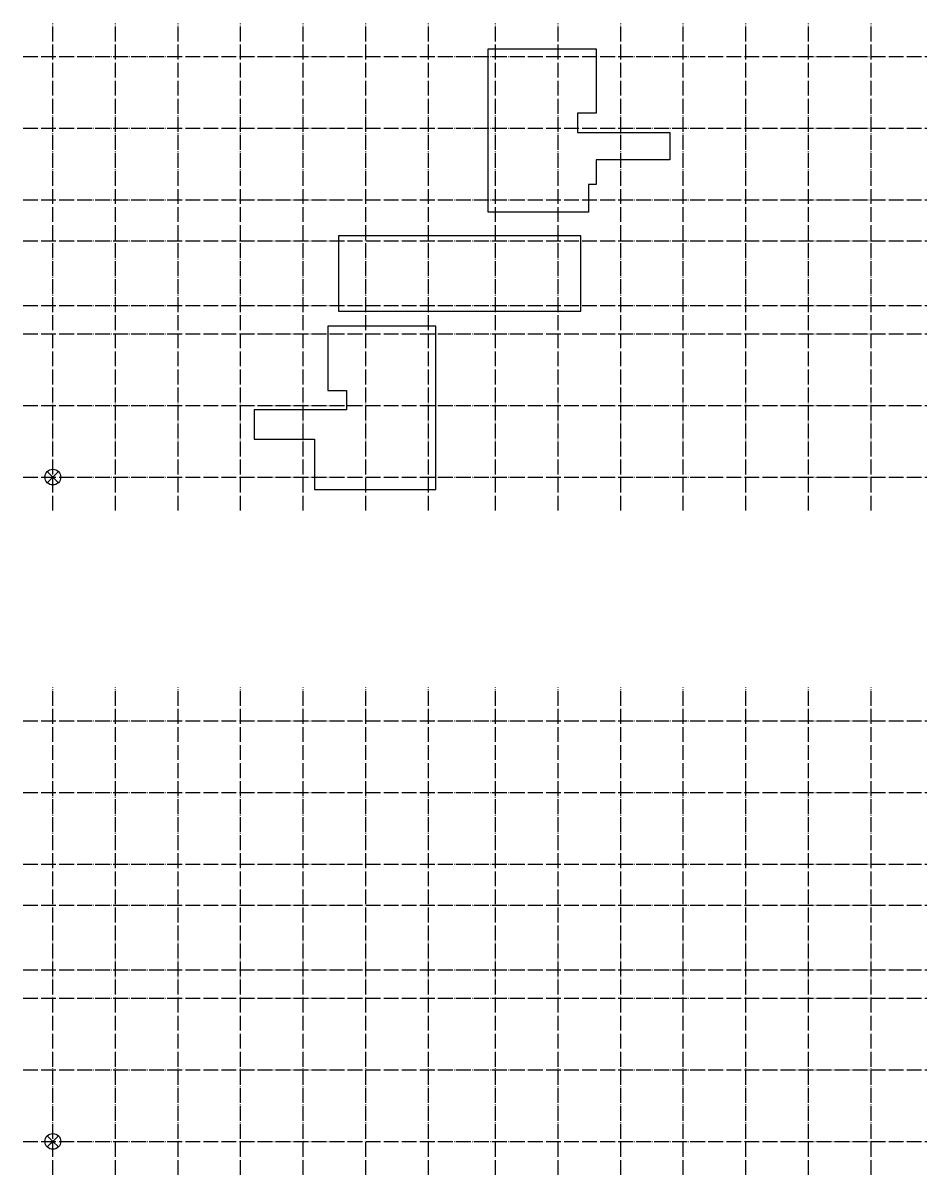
# Model space of a CAD drawing. Extents: x -2209072 to 495824, y -92434 to 572724.
# Drawn here: x -161650 to -40350, y -4500 to 150000 of the extents above; entities that cross this region are included whole.
import ezdxf

# ---------------------------------------------------------------- set-up
doc = ezdxf.new("R2010")
doc.units = 0
doc.header["$LTSCALE"] = 1000
doc.header["$MEASUREMENT"] = 0
doc.linetypes.add('X-104 6#7#平面$0$DOTE', pattern=[2.42, 2, -0.2, 0.02, -0.2])
doc.layers.get('0').update_dxf_attribs({"linetype": 'CONTINUOUS'})
doc.layers.get('Defpoints').update_dxf_attribs({"linetype": 'CONTINUOUS'})
doc.layers.add('X-104 6#7#平面$0$000建面', color=146, linetype='CONTINUOUS', lineweight=30, plot=False)
doc.layers.add('X-104 6#7#平面$0$01-标注_轴线坐标', color=132, linetype='CONTINUOUS')
doc.layers.add('X-104 6#7#平面$0$A_AXIS-轴线', color=36, linetype='X-104 6#7#平面$0$DOTE')
doc.layers.add('X-104 6#7#平面$0$04-不打印_辅助线', color=165, linetype='CONTINUOUS', plot=False)
doc.layers.get('X-104 6#7#平面$0$04-不打印_辅助线').off()

# ---------------------------------------------------------------- blocks, each defined once
blk = doc.blocks.new('X-104 6#7#平面$0$FDFSG')
at = {"layer": 'Defpoints'}
blk.add_lwpolyline([(-749, 749), (0, 0), (-749, -749), (749, 749), (0, 0), (749, -749)], dxfattribs=at)
blk.add_circle((0, 0), 1059, dxfattribs=at)
blk = doc.blocks.new('X-104 6#7#平面$0$A$C1863634F')
at = {"layer": 'X-104 6#7#平面$0$A_AXIS-轴线'}
for points in [[(0, -4500), (0, 60900)], [(8400, -4500), (8400, 60900)], [(16800, -4500), (16800, 60900)], [(25200, -4500), (25200, 60900)], [(33600, -4500), (33600, 60900)], [(42000, -4500), (42000, 60900)], [(50400, -4500), (50400, 60900)], [(59400, -4500), (59400, 60900)], [(59400, -4500), (59400, 60900)], [(67800, -4500), (67800, 60900)], [(76200, -4500), (76200, 60900)], [(84600, -4500), (84600, 60900)], [(93000, -4500), (93000, 60900)], [(101400, -4500), (101400, 60900)], [(109800, -4500), (109800, 60900)], [(-4000, 56400), (117300, 56400)], [(-4000, 46800), (117300, 46800)], [(-4000, 37200), (117300, 37200)], [(-4000, 31700), (117300, 31700)], [(-4000, 23000), (117300, 23000)], [(-4000, 19200), (117300, 19200)], [(-4000, 9600), (117300, 9600)], [(-4000, 0), (117300, 0)]]:
    blk.add_lwpolyline(points, dxfattribs=at)
at = {"layer": 'X-104 6#7#平面$0$04-不打印_辅助线'}
blk.add_blockref('X-104 6#7#平面$0$FDFSG', (0, 0), dxfattribs=at)
blk = doc.blocks.new('X-104 6#7#平面')
at = {"layer": 'X-104 6#7#平面$0$000建面', "color": 205}
for points in [[(-84750, 131650), (-84750, 128350), (-85750, 128350), (-85750, 124650), (-99250, 124650), (-99250, 146550), (-87250, 146550), (-84750, 146550), (-84750, 137900), (-87250, 137900), (-87250, 135300), (-74850, 135300), (-74850, 131650), (-82950, 131650), (-84750, 131650)], [(-119300, 111350), (-86800, 111350), (-86800, 121450), (-119300, 121450)]]:
    blk.add_lwpolyline(points, close=True, dxfattribs=at)
blk.add_lwpolyline([(-118250, 100700), (-118250, 98100), (-118250, 98100), (-118250, 98100), (-130650, 98100), (-130650, 94200), (-122550, 94200), (-122550, 87450), (-106250, 87450), (-106250, 109350), (-118250, 109350), (-120750, 109350), (-120750, 103750), (-120750, 103750), (-120750, 100700), (-118250, 100700)], dxfattribs=at)
at = {"layer": 'X-104 6#7#平面$0$01-标注_轴线坐标'}
for p in [(-157650, 89100), (-157650, 0)]:
    blk.add_blockref('X-104 6#7#平面$0$A$C1863634F', p, dxfattribs=at)

msp = doc.modelspace()

# ---------------------------------------------------------------- block references
msp.add_blockref('X-104 6#7#平面', (0, 0))

doc.saveas('drawing.dxf')
